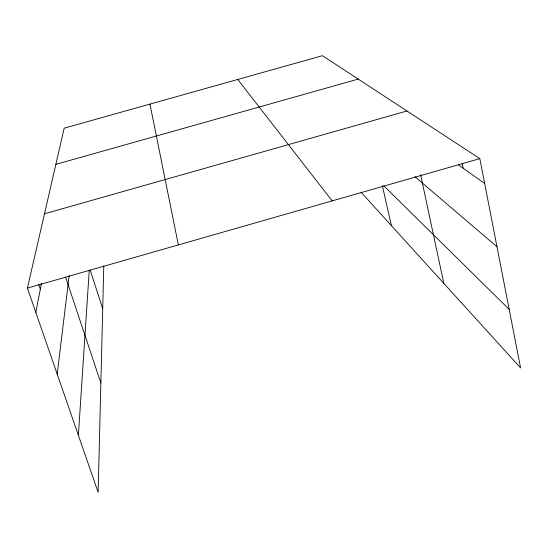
<?xml version="1.0" encoding="UTF-8"?>
<svg xmlns="http://www.w3.org/2000/svg" width="548" height="548" viewBox="0 0 548 548"><rect width="100%" height="100%" fill="white"/><g stroke="black" fill="none" stroke-linecap="round" stroke-linejoin="round"><path stroke-width="0.82" d="M103.784 265.746L98.14 492.31L27.4 288.118L64.184 128.184L322.423 55.691L479.822 158.639L520.6 367.948L360.995 192.143M78.378 435.276L89.256 270.191M57.204 374.154L69.151 275.576M35.812 312.401L41.436 283.501M27.4 288.118L479.822 158.639M44.491 213.802L406.965 110.984M55.862 164.366L358.221 79.104M458.347 164.763L484.665 183.512M414.905 176.668L496.995 246.778M383.758 185.786L509.202 309.435M237.743 79.46L332.177 200.89M38.682 284.501L40.312 289.262M65.644 277.295L100.859 383.018M90.201 270.143L102.716 308.688M382.353 185.697L391.395 225.625M420.597 174.702L443.853 283.405M149.94 104.113L178.367 244.915M462.17 163.311L463.142 168.181"/></g></svg>
